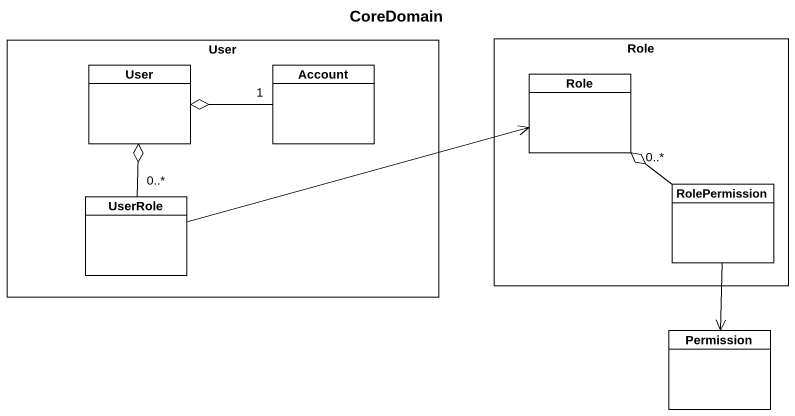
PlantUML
@startuml
title CoreDomain
hide circle
hide empty members
rectangle User {
  class "User" as User_2
  class Account
  class UserRole
}
rectangle Role {
  class "Role" as Role_2
  class RolePermission
}
class Permission
Account "1" -left-o User_2
RolePermission "0..*" -up-o Role_2
RolePermission --> Permission
UserRole "0..*" -up-o User_2
UserRole -right-> Role_2
@enduml
